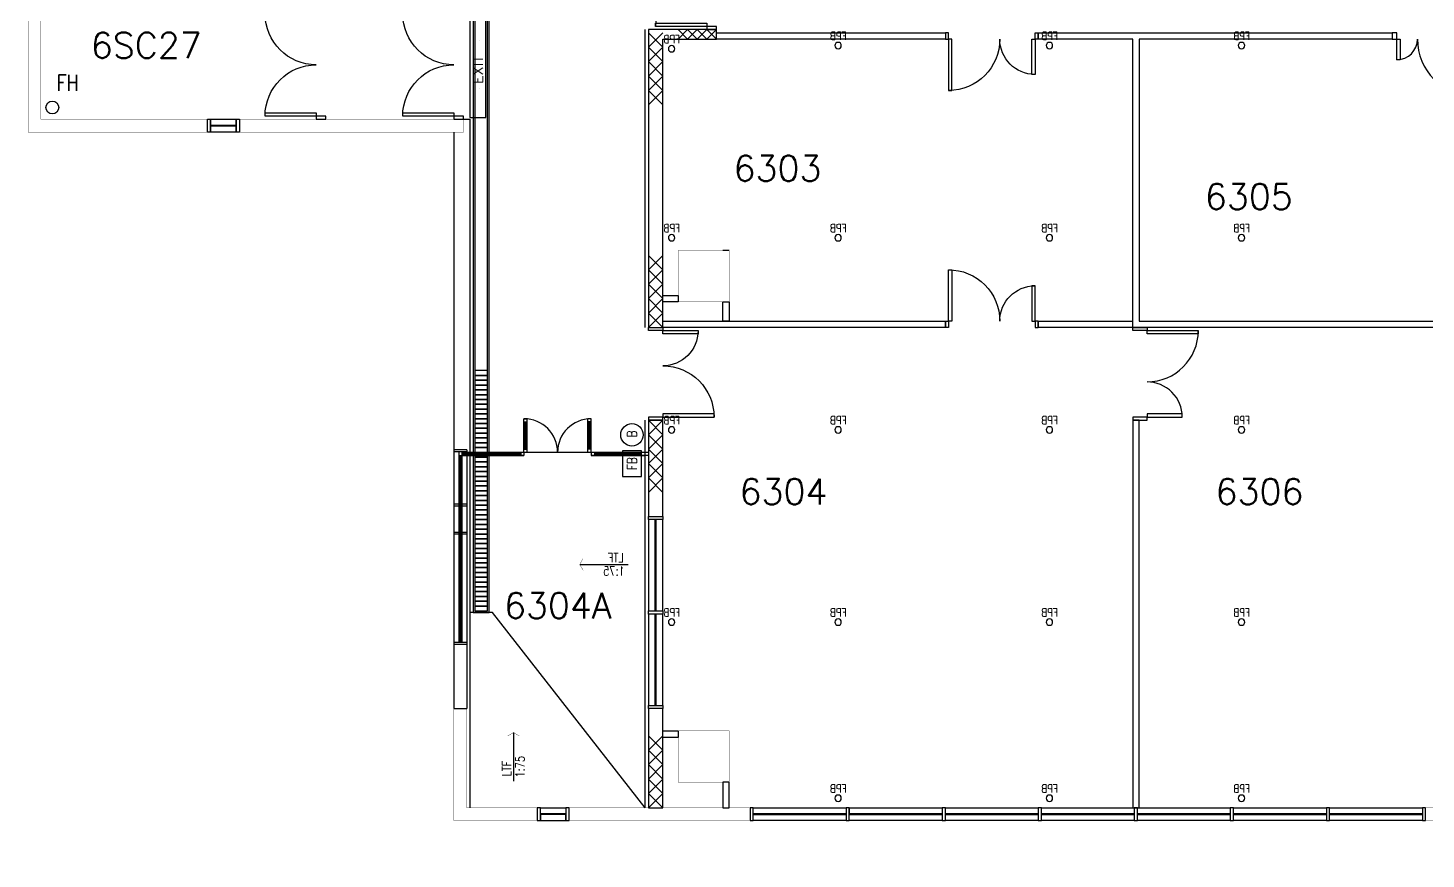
# Model space of a CAD drawing. Header units: millimetres. Extents: x -68474 to 336700, y -113450 to 53663.
# Drawn here: x 151448 to 173282, y -112599 to -99625 of the extents above; entities that cross this region are included whole.
import ezdxf

# ---------------------------------------------------------------- set-up
doc = ezdxf.new("R2010")
doc.units = ezdxf.units.MM
doc.header["$LTSCALE"] = 1000
doc.linetypes.add('s5147a$0$DOT', pattern=[0.25, 0, -0.25])
doc.linetypes.add('s5147a$0$HIDDEN', pattern=[0.375, 0.25, -0.125])
for name, color, linetype in [('s5147a$0$11', 7, 'Continuous'), ('s5147a$0$17', 12, 'Continuous'), ('s5147a$0$20', 7, 'Continuous'), ('s5147a$0$22', 7, 'Continuous'), ('s5147a$0$23', 7, 'Continuous'), ('s5147a$0$25', 7, 'Continuous'), ('s5147a$0$30', 7, 'Continuous'), ('s5147a$0$39', 7, 'Continuous'), ('s5147a$0$41', 7, 'Continuous'), ('s5147a$0$45', 7, 'Continuous'), ('s5147a$0$56', 7, 'Continuous'), ('s5147a$0$6', 7, 'Continuous'), ('s5147a$0$L1', 1, 'Continuous'), ('s5147a$0$L2', 2, 'Continuous'), ('s5147a$0$ROOM-NO', 4, 'Continuous')]:
    doc.layers.add(name, color=color, linetype=linetype)
doc.styles.add('s5147a$0$STANDARD', font='romans.shx', dxfattribs={"width": 0.75})

# ---------------------------------------------------------------- blocks, each defined once
blk = doc.blocks.new('s5147a$0$D1700B')
at = {"layer": 's5147a$0$30', "color": 4, "linetype": 'Continuous'}
for points in [[(0, 0), (0.05, 0), (0.05, 0.95), (0.1, 0.95), (0.1, 0.15), (0, 0.15), (0, 0)], [(1.7, 0), (1.65, 0), (1.65, 0.95), (1.6, 0.95), (1.6, 0.15), (1.7, 0.15), (1.7, 0)]]:
    blk.add_lwpolyline(points, dxfattribs=at)
for centre, start, end in [((0.05, 0.15), 0, 90), ((1.650003, 0.15), 90, 180)]:
    blk.add_arc(centre, 0.800001, start, end, dxfattribs=at)
blk = doc.blocks.new('s5147a$0$DM1450')
at = {"layer": 's5147a$0$30', "color": 4, "linetype": 'Continuous'}
for points in [[(0.05, 0.225), (0.05, 1.025), (0.1, 1.025), (0.1, 0.225)], [(1.4, 0.225), (1.4, 0.775), (1.35, 0.775), (1.35, 0.225)], [(0, 0), (0, 0.225), (0.05, 0.225), (0.05, 0)], [(1.45, 0), (1.45, 0.225), (1.4, 0.225), (1.4, 0)]]:
    blk.add_lwpolyline(points, close=True, dxfattribs=at)
for centre, radius, start, end in [((0.05, 0.225), 0.800001, 0, 90), ((1.400002, 0.225), 0.550001, 89.999997, 179.999997)]:
    blk.add_arc(centre, radius, start, end, dxfattribs=at)
blk = doc.blocks.new('s5147a$0$CHAT15')
at = {"layer": 's5147a$0$22', "color": 14, "linetype": 'Continuous'}
for points in [[(0, 0), (0.15, 0.15), (0.3, 0), (0.45, 0.15), (0.6, 0), (0.75, 0.15)], [(0, 0.15), (0.15, 0), (0.3, 0.15), (0.45, 0), (0.6, 0.15), (0.75, 0)]]:
    blk.add_lwpolyline(points, dxfattribs=at)
blk = doc.blocks.new('s5147a$0$LTF75')
at = {"layer": 's5147a$0$45', "color": 4, "linetype": 'Continuous'}
blk.add_line((0.7586, 0), (0, 0), dxfattribs=at)
at = {"layer": 's5147a$0$45', "color": 4, "linetype": 'Continuous', "const_width": 0.005}
blk.add_lwpolyline([(0.7059, 0.0912), (0.7586, 0), (0.7059, -0.0914)], dxfattribs=at)
at = {"layer": 's5147a$0$45', "color": 4, "linetype": 'Continuous', "style": 's5147a$0$STANDARD', "width": 0.800142}
for s, p in [('LTF', (0.0735, 0.036)), ('1:75', (0.0556, -0.1735))]:
    blk.add_text(s, height=0.1406, dxfattribs=at).set_placement(p)
blk = doc.blocks.new('s5147a$0$D1300')
at = {"layer": 's5147a$0$30', "color": 4, "linetype": 'Continuous'}
for points in [[(-0.15, 1.25), (-0.55, 1.25), (-0.55, 1.2), (-0.15, 1.2)], [(-0.15, 1.25), (0, 1.25), (0, 1.3), (-0.15, 1.3)], [(-0.15, 0.05), (-0.95, 0.05), (-0.95, 0.1), (-0.15, 0.1)], [(-0.15, 0), (0, 0), (0, 0.05), (-0.15, 0.05)]]:
    blk.add_lwpolyline(points, close=True, dxfattribs=at)
for centre, radius, start, end in [((-0.15, 1.250002), 0.400001, 180, 270), ((-0.15, 0.05), 0.800001, 90, 180)]:
    blk.add_arc(centre, radius, start, end, dxfattribs=at)
blk = doc.blocks.new('s5147a$0$H600')
at = {"layer": 's5147a$0$22', "color": 14, "linetype": 'Continuous'}
for points in [[(0, 0), (0.15, 0.15), (0.3, 0), (0.45, 0.15), (0.6, 0)], [(0, 0.15), (0.15, 0), (0.3, 0.15), (0.45, 0), (0.6, 0.15)]]:
    blk.add_lwpolyline(points, dxfattribs=at)
blk = doc.blocks.new('s5147a$0$LTF75U')
at = {"layer": 's5147a$0$45', "color": 4, "linetype": 'Continuous'}
blk.add_line((0, 0.7586), (0, 0), dxfattribs=at)
at = {"layer": 's5147a$0$45', "color": 4, "linetype": 'Continuous', "const_width": 0.005}
blk.add_lwpolyline([(-0.0912, 0.7059), (0, 0.7586), (0.0914, 0.7059)], dxfattribs=at)
at = {"layer": 's5147a$0$45', "color": 4, "linetype": 'Continuous', "style": 's5147a$0$STANDARD', "width": 0.800142}
for s, p in [('LTF', (-0.036, 0.0735)), ('1:75', (0.1735, 0.0556))]:
    blk.add_text(s, height=0.1406, rotation=90, dxfattribs=at).set_placement(p)
blk = doc.blocks.new('s5147a$0$FBB')
at = {"layer": 's5147a$0$56', "color": 1, "linetype": 'Continuous'}
blk.add_lwpolyline([(0, 0), (0.4, 0), (0.4, 0.3), (0, 0.3)], close=True, dxfattribs=at)
blk.add_circle((0.649901, 0.1497), 0.175, dxfattribs=at)
at = {"layer": 's5147a$0$56', "color": 1, "linetype": 'Continuous', "style": 's5147a$0$STANDARD', "width": 0.8}
for s, p in [('FB', (0.1007, 0.0747)), ('B', (0.6102, 0.0747))]:
    blk.add_text(s, height=0.15, dxfattribs=at).set_placement(p)
blk = doc.blocks.new('s5147a$0$FPB')
at = {"layer": 's5147a$0$45', "color": 15, "linetype": 'Continuous'}
blk.add_circle((0, 0), 0.05, dxfattribs=at)
at = {"layer": 's5147a$0$45', "color": 15, "linetype": 'Continuous', "style": 's5147a$0$STANDARD', "width": 0.8}
blk.add_text('FPB', height=0.125, dxfattribs=at).set_placement((-0.1323, 0.0875))
blk = doc.blocks.new('s5147a$0$EXIT')
at = {"layer": 's5147a$0$39', "color": 1, "linetype": 'Continuous'}
blk.add_lwpolyline([(-0.825, -0.25), (0.825, -0.25), (0.825, 0), (-0.825, 0)], close=True, dxfattribs=at)
at = {"layer": 's5147a$0$39', "color": 1, "linetype": 's5147a$0$DOT'}
for centre in [(-0.375001, -0.125), (0.375001, -0.125)]:
    blk.add_circle(centre, 0.025, dxfattribs=at)
at = {"layer": 's5147a$0$39', "color": 1, "linetype": 'Continuous', "style": 's5147a$0$STANDARD', "width": 1.1}
blk.add_text('EXIT', height=0.15, dxfattribs=at).set_placement((-0.3001, -0.2))
blk = doc.blocks.new('s5147a$0$D37')
at = {"layer": 's5147a$0$41', "color": 14, "linetype": 'Continuous'}
for points in [[(0.073, 0.1), (0.123, 0.1), (0.123, 0.98), (0.073, 0.98)], [(1.273, 0.1), (1.223, 0.1), (1.223, 0.42), (1.273, 0.42)], [(0, 0), (0.073, 0), (0.073, 0.1), (0, 0.1)], [(1.273, 0), (1.346, 0), (1.346, 0.1), (1.273, 0.1)]]:
    blk.add_lwpolyline(points, close=True, dxfattribs=at)
for centre, radius, start, end in [((0.073, 0.1), 0.880001, 0, 90), ((1.273002, 0.1), 0.320001, 90, 180)]:
    blk.add_arc(centre, radius, start, end, dxfattribs=at)

msp = doc.modelspace()

# ---------------------------------------------------------------- linework, layer by layer
at = {"color": 4}
for p, q in [((165825, -99700), (165775, -99700)), ((167175, -99700), (167225, -99700)), ((165875, -99800), (165825, -99800)), ((167125, -99800), (167175, -99800)), ((165825, -104300), (165775, -104300)), ((165875, -104200), (165825, -104200)), ((167125, -104200), (167175, -104200)), ((167175, -104300), (167225, -104300))]:
    msp.add_line(p, q, dxfattribs=at)
for p, q in [((158300.1, -106213.2), (158100.1, -106213.2)), ((158300.1, -106243.2), (158100.1, -106243.2)), ((158175.1, -106300), (158225.1, -106300)), ((158300.1, -106213.2), (158300.1, -106243.2)), ((158175.1, -107000), (158225.1, -107000)), ((158175.1, -107020), (158225.1, -107020)), ((158175.1, -107750), (158225.1, -107750)), ((158175.1, -107770), (158225.1, -107770)), ((158175.1, -108500), (158225.1, -108500)), ((158175.1, -108520), (158225.1, -108520)), ((158300.1, -109221), (158100.1, -109221)), ((158300.1, -109251), (158100.1, -109251)), ((158300.1, -109221), (158300.1, -109251))]:
    msp.add_line(p, q)
for p in [(158200.1, -107000), (158200.1, -107750), (158200.1, -108500)]:
    msp.add_point(p)
at = {"layer": 's5147a$0$11', "color": 14, "linetype": 'Continuous', "const_width": 5}
msp.add_lwpolyline([(151450, -96650), (151450, -101250), (154250, -101250), (154250, -101050), (151650, -101050), (151650, -96650), (151450, -96650)], dxfattribs=at)
msp.add_lwpolyline([(154750, -101250), (158250, -101250), (158250, -101050), (154750, -101050)], close=True, dxfattribs=at)
at = {"layer": 's5147a$0$17', "color": 14, "linetype": 'Continuous'}
for p, q in [((167225, -99800), (167225, -99700)), ((167225, -99700), (172754, -99700)), ((172754, -99700), (172754, -99800)), ((168700, -99800), (167225, -99800)), ((168700, -104200), (168700, -99800)), ((172754, -99800), (168800, -99800)), ((168800, -99800), (168800, -104200)), ((161362, -102800), (161362, -102700)), ((162400, -103100), (162300, -103100)), ((161362, -104200), (165775, -104200)), ((165775, -104300), (161362, -104300)), ((167225, -104200), (168700, -104200)), ((168700, -104300), (167225, -104300)), ((168700, -104300), (168700, -104200)), ((176300, -104300), (168700, -104300)), ((168800, -104200), (176200, -104200))]:
    msp.add_line(p, q, dxfattribs=at)
at = {"layer": 's5147a$0$17'}
for p, q in [((165775, -104200), (165775, -104300)), ((167225, -104200), (167225, -104300))]:
    msp.add_line(p, q, dxfattribs=at)
at = {"layer": 's5147a$0$17', "color": 14, "linetype": 'Continuous'}
for points in [[(162200, -99700), (165775, -99700), (165775, -99800), (162200, -99800)], [(161362, -103800), (161600, -103800), (161600, -103900), (161362, -103900)], [(162300, -104200), (162300, -103900), (162400, -103900), (162400, -104200)], [(168700, -111800), (168800, -111800), (168800, -105750), (168700, -105750)], [(161362, -110600), (161600, -110600), (161600, -110700), (161362, -110700)], [(162400, -111400), (162300, -111400), (162300, -111800), (162400, -111800)]]:
    msp.add_lwpolyline(points, close=True, dxfattribs=at)
at = {"layer": 's5147a$0$20', "color": 3, "linetype": 'Continuous'}
msp.add_line((158100.2, -110250), (158300.2, -110250), dxfattribs=at)
at = {"layer": 's5147a$0$20', "color": 14, "linetype": 'Continuous'}
msp.add_lwpolyline([(161137, -104300), (161362, -104300), (161362, -99800), (162200, -99800), (162200, -99650), (161362, -99650), (161137, -99650)], close=True, dxfattribs=at)
for points in [[(161362, -107250), (161362, -105750), (161137, -105750), (161137, -107250), (161362, -107250)], [(161137, -111800), (161362, -111800), (161362, -110250)], [(161362, -110250), (161137, -110250), (161137, -111800)]]:
    msp.add_lwpolyline(points, dxfattribs=at)
at = {"layer": 's5147a$0$20', "color": 3, "linetype": 'Continuous', "const_width": 5}
for points in [[(159400, -111800), (159400, -112000), (158100, -112000), (158100, -110250), (158300, -110250), (158300, -111800)], [(159900, -112000), (162725.1, -112000), (162725.1, -111800), (159900, -111800)]]:
    msp.add_lwpolyline(points, close=True, dxfattribs=at)
msp.add_lwpolyline([(176525, -112596.6), (176525, -112000), (178025.1, -112000), (178025.1, -111800), (173275.1, -111800), (173275, -112000), (175567.2, -112000)], dxfattribs=at)
at = {"layer": 's5147a$0$23', "color": 2, "linetype": 'Continuous'}
for p, q in [((158100, -101250), (158100, -110250)), ((158100.1, -104746.7), (158100.2, -110250)), ((158175.1, -106250), (158175.2, -109221)), ((158225.1, -106250), (158225.2, -109221)), ((158300.1, -106300), (158300.2, -110250))]:
    msp.add_line(p, q, dxfattribs=at)
at = {"layer": 's5147a$0$23', "color": 10, "linetype": 'Continuous'}
for points in [[(154250, -101050), (154300, -101050), (154300, -101250), (154250, -101250)], [(154300, -101050), (154700, -101050), (154700, -101145), (154300, -101145)], [(154700, -101050), (154750, -101050), (154750, -101250), (154700, -101250)], [(154300, -101155), (154700, -101155), (154700, -101250), (154300, -101250)], [(161362, -107300), (161137, -107300), (161137, -107250), (161362, -107250)], [(161243.8, -107300), (161137, -107300), (161137, -108725), (161243.8, -108725)], [(161362, -107300), (161255.1, -107300), (161255.1, -108725), (161362, -108725)], [(161362, -108775), (161137, -108775), (161137, -108725), (161362, -108725)], [(161243.8, -108775), (161137, -108775), (161137, -110200), (161243.8, -110200)], [(161362, -108775), (161255.1, -108775), (161255.1, -110200), (161362, -110200)], [(161362, -110250), (161137, -110250), (161137, -110200), (161362, -110200)], [(159450.5, -111800), (159400, -111800), (159400, -112000), (159450.5, -112000)], [(159450.5, -111800), (159850, -111800), (159850, -111895), (159450.5, -111895)], [(159450.5, -112000), (159850, -112000), (159850, -111905), (159450.5, -111905)], [(159900, -111800), (159850, -111800), (159850, -112000), (159900, -112000)], [(162725.1, -112000), (162775, -112000), (162775, -111800), (162725.1, -111800)], [(162775, -111800), (164225, -111800), (164225, -111895), (162775, -111895)], [(162775, -111905), (164225, -111905), (164225, -112000), (162775, -112000)], [(164225, -112000), (164275, -112000), (164275, -111800), (164225, -111800)], [(164275, -111905), (165724.9, -111905), (165724.9, -112000), (164275, -112000)], [(164275.1, -111800), (165725, -111800), (165725, -111895), (164275.1, -111895)], [(165725, -112000), (165775, -112000), (165775, -111800), (165725, -111800)], [(165775, -111800), (167225, -111800), (167225, -111895), (165775, -111895)], [(165775, -111905), (167224.9, -111905), (167224.9, -112000), (165775, -112000)], [(167224.9, -112000), (167275, -112000), (167275, -111800), (167224.9, -111800)], [(167275, -111800), (168724.9, -111800), (168724.9, -111895), (167275, -111895)], [(167275, -111905), (168724.9, -111905), (168724.9, -112000), (167275, -112000)], [(168724.9, -112000), (168775, -112000), (168775, -111800), (168724.9, -111800)], [(168775, -111905), (170224.9, -111905), (170224.9, -112000), (168775, -112000)], [(168775.1, -111800), (170225, -111800), (170225, -111895), (168775.1, -111895)], [(170224.9, -112000), (170275, -112000), (170275, -111800), (170224.9, -111800)], [(170275, -111800), (171724.9, -111800), (171724.9, -111895), (170275, -111895)], [(170275, -111905), (171724.9, -111905), (171724.9, -112000), (170275, -112000)], [(171724.9, -112000), (171775, -112000), (171775, -111800), (171724.9, -111800)], [(171775, -111800), (173225, -111800), (173225, -111895), (171775, -111895)], [(171775, -111905), (173225, -111905), (173225, -112000), (171775, -112000)], [(173225, -112000), (173275, -112000), (173275, -111800), (173225, -111800)]]:
    msp.add_lwpolyline(points, close=True, dxfattribs=at)
at = {"layer": 's5147a$0$23', "color": 2, "linetype": 'Continuous'}
for points in [[(158250, -101050), (158350, -101050), (158350.1, -106250)], [(158350.1, -106300), (158350.2, -111800)]]:
    msp.add_lwpolyline(points, dxfattribs=at)
at = {"layer": 's5147a$0$25', "color": 4, "linetype": 'Continuous'}
for p, q in [((161087, -104300), (161087, -99650)), ((161087, -111800), (161087, -105750))]:
    msp.add_line(p, q, dxfattribs=at)
at = {"layer": 's5147a$0$30', "color": 4, "linetype": 'Continuous'}
for p, q in [((165775, -99700), (165775, -99800)), ((165825, -99800), (165825, -99700)), ((167175, -99800), (167175, -99700)), ((167225, -99700), (167225, -99800)), ((165775, -99800), (165825, -99800)), ((165825, -99800), (165825, -100600)), ((165875, -100600), (165875, -99800)), ((167125, -100350), (167125, -99800)), ((167225, -99800), (167175, -99800)), ((167175, -99800), (167175, -100350)), ((167175, -100350), (167125, -100350)), ((165825, -100600), (165875, -100600)), ((165825, -104200), (165825, -103400)), ((165825, -103400), (165875, -103400)), ((165875, -103400), (165875, -104200)), ((167175, -103650), (167125, -103650)), ((167125, -103650), (167125, -104200)), ((167175, -104200), (167175, -103650)), ((165775, -104300), (165775, -104200)), ((165775, -104200), (165825, -104200)), ((165825, -104200), (165825, -104300)), ((167225, -104200), (167175, -104200)), ((167175, -104200), (167175, -104300)), ((167225, -104300), (167225, -104200))]:
    msp.add_line(p, q, dxfattribs=at)
at = {"layer": 's5147a$0$30', "color": 4, "linetype": 'Continuous', "extrusion": (0, 0, -1)}
for centre, major_axis, start_param, end_param in [((165825, -99800), (-565.7, 565.7), 2.3561945, 3.9269908), ((167175, -99800), (-388.9, 388.9), 3.9269908, 5.4977871), ((165825, -104200), (565.7, 565.7), -0.7853982, 0.7853982), ((167175, -104200), (388.9, 388.9), 3.9269909, 5.4977872)]:
    msp.add_ellipse(centre, major_axis=major_axis, ratio=1, start_param=start_param, end_param=end_param, dxfattribs=at)
at = {"layer": 's5147a$0$45', "color": 14, "linetype": 'Continuous'}
for points in [[(158400.8, -108749.8), (158650.4, -108749.8), (158650.8, -51312), (158400.8, -51312)], [(158425.8, -108724.8), (158625.4, -108724.8), (158625.8, -51337), (158425.8, -51337)], [(158425.6, -105050), (158625.6, -105050), (158625.6, -104975), (158425.6, -104975)], [(158425.6, -105125), (158625.6, -105125), (158625.6, -105050), (158425.6, -105050)], [(158425.6, -105200), (158625.6, -105200), (158625.6, -105125), (158425.6, -105125)], [(158425.6, -105275), (158625.6, -105275), (158625.6, -105200), (158425.6, -105200)], [(158425.6, -105350), (158625.6, -105350), (158625.6, -105275), (158425.6, -105275)], [(158425.6, -105425), (158625.6, -105425), (158625.6, -105350), (158425.6, -105350)], [(158425.6, -105500), (158625.6, -105500), (158625.6, -105425), (158425.6, -105425)], [(158425.6, -105575), (158625.6, -105575), (158625.6, -105500), (158425.6, -105500)], [(158425.6, -105650), (158625.6, -105650), (158625.6, -105575), (158425.6, -105575)], [(158425.6, -105725), (158625.6, -105725), (158625.6, -105650), (158425.6, -105650)], [(158425.6, -105800), (158625.6, -105800), (158625.6, -105725), (158425.6, -105725)], [(158425.6, -105875), (158625.6, -105875), (158625.6, -105800), (158425.6, -105800)], [(158425.6, -105950), (158625.6, -105950), (158625.6, -105875), (158425.6, -105875)], [(158425.6, -106025), (158625.6, -106025), (158625.6, -105950), (158425.6, -105950)], [(158425.6, -106100), (158625.6, -106100), (158625.6, -106025), (158425.6, -106025)], [(158425.6, -106175), (158625.6, -106175), (158625.6, -106100), (158425.6, -106100)], [(158425.6, -106250), (158625.6, -106250), (158625.6, -106175), (158425.6, -106175)], [(158425.6, -106325), (158625.6, -106325), (158625.6, -106250), (158425.6, -106250)], [(158425.6, -106400), (158625.6, -106400), (158625.6, -106325), (158425.6, -106325)], [(158425.6, -106475), (158625.6, -106475), (158625.6, -106400), (158425.6, -106400)], [(158425.6, -106550), (158625.6, -106550), (158625.6, -106475), (158425.6, -106475)], [(158425.6, -106625), (158625.6, -106625), (158625.6, -106550), (158425.6, -106550)], [(158425.6, -106700), (158625.6, -106700), (158625.6, -106625), (158425.6, -106625)], [(158425.6, -106775), (158625.6, -106775), (158625.6, -106700), (158425.6, -106700)], [(158425.6, -106850), (158625.6, -106850), (158625.6, -106775), (158425.6, -106775)], [(158425.6, -106925), (158625.6, -106925), (158625.6, -106850), (158425.6, -106850)], [(158425.6, -107000), (158625.6, -107000), (158625.6, -106925), (158425.6, -106925)], [(158425.6, -107075), (158625.6, -107075), (158625.6, -107000), (158425.6, -107000)], [(158425.6, -107150), (158625.6, -107150), (158625.6, -107075), (158425.6, -107075)], [(158425.6, -107225), (158625.6, -107225), (158625.6, -107150), (158425.6, -107150)], [(158425.6, -107300), (158625.6, -107300), (158625.6, -107225), (158425.6, -107225)], [(158425.6, -107375), (158625.6, -107375), (158625.6, -107300), (158425.6, -107300)], [(158425.6, -107450), (158625.6, -107450), (158625.6, -107375), (158425.6, -107375)], [(158425.6, -107525), (158625.6, -107525), (158625.6, -107450), (158425.6, -107450)], [(158425.6, -107600), (158625.6, -107600), (158625.6, -107525), (158425.6, -107525)], [(158425.6, -107675), (158625.6, -107675), (158625.6, -107600), (158425.6, -107600)], [(158425.6, -107750), (158625.6, -107750), (158625.6, -107675), (158425.6, -107675)], [(158425.6, -107825), (158625.6, -107825), (158625.6, -107750), (158425.6, -107750)], [(158425.6, -107900), (158625.6, -107900), (158625.6, -107825), (158425.6, -107825)], [(158425.6, -107975), (158625.6, -107975), (158625.6, -107900), (158425.6, -107900)], [(158425.6, -108050), (158625.6, -108050), (158625.6, -107975), (158425.6, -107975)], [(158425.6, -108125), (158625.6, -108125), (158625.6, -108050), (158425.6, -108050)], [(158425.6, -108200), (158625.6, -108200), (158625.6, -108125), (158425.6, -108125)], [(158425.6, -108275), (158625.6, -108275), (158625.6, -108200), (158425.6, -108200)], [(158425.6, -108350), (158625.6, -108350), (158625.6, -108275), (158425.6, -108275)], [(158425.6, -108425), (158625.6, -108425), (158625.6, -108350), (158425.6, -108350)], [(158425.6, -108500), (158625.6, -108500), (158625.6, -108425), (158425.6, -108425)], [(158425.6, -108575), (158625.6, -108575), (158625.6, -108500), (158425.6, -108500)], [(158425.6, -108650), (158625.6, -108650), (158625.6, -108575), (158425.6, -108575)], [(158425.6, -108725), (158625.6, -108725), (158625.6, -108650), (158425.6, -108650)]]:
    msp.add_lwpolyline(points, close=True, dxfattribs=at)
at = {"layer": 's5147a$0$45', "color": 4, "linetype": 'Continuous'}
msp.add_lwpolyline([(161087, -111800), (158700.4, -108749.8), (158350.8, -108749.8)], dxfattribs=at)
at = {"layer": 's5147a$0$56', "color": 1, "linetype": 'Continuous'}
msp.add_circle((151827.3, -100866.5), 100, dxfattribs=at)
at = {"layer": 's5147a$0$6', "color": 3, "linetype": 'Continuous', "const_width": 5}
for points in [[(161600, -103900), (162400, -103900), (162400, -103100), (161600, -103100)], [(161600, -111400), (162400, -111400), (162400, -110600), (161600, -110600)]]:
    msp.add_lwpolyline(points, close=True, dxfattribs=at)
at = {"layer": 's5147a$0$L1'}
for p, q in [((159213.5, -106200), (159213.5, -105775)), ((159223.5, -106200), (159223.5, -105775)), ((160213.5, -106200), (160213.5, -105775)), ((160223.5, -106200), (160223.5, -105775)), ((158195.1, -106300), (158195.1, -109221)), ((158205.1, -106300), (158205.1, -109221)), ((159143.5, -106270), (158225.1, -106270)), ((159143.5, -106280), (158225.1, -106280)), ((160293.5, -106270), (161037, -106270)), ((160293.5, -106280), (161037, -106280))]:
    msp.add_line(p, q, dxfattribs=at)
at = {"layer": 's5147a$0$L1', "linetype": 's5147a$0$HIDDEN'}
for p, q in [((158300.1, -107060), (158100.1, -107060)), ((158300.2, -107060), (158100.1, -107060)), ((158300.1, -107090), (158100.1, -107090)), ((158175.1, -107090), (158175.1, -107500)), ((158225.1, -107090), (158225.1, -107500)), ((158300.1, -107500), (158100.1, -107500)), ((158300.1, -107530), (158100.1, -107530)), ((158300.2, -107530), (158100.1, -107530))]:
    msp.add_line(p, q, dxfattribs=at)
at = {"layer": 's5147a$0$L2', "color": 7}
for p, q in [((159193.5, -105725), (159243.5, -105725)), ((159193.5, -106250), (159193.5, -105725)), ((159193.5, -105775), (159243.5, -105775)), ((159243.5, -106250), (159243.5, -105725)), ((160243.5, -105725), (160193.5, -105725)), ((160193.5, -106250), (160193.5, -105725)), ((160243.5, -105775), (160193.5, -105775)), ((160243.5, -106250), (160243.5, -105725)), ((161137, -106250), (158225.1, -106250)), ((159193.5, -106300), (158225.1, -106300)), ((158225.1, -106300), (159193.5, -106300)), ((159143.5, -106250), (159143.5, -106300)), ((159193.5, -106200), (159243.5, -106200)), ((159193.5, -106250), (159193.5, -106300)), ((160243.5, -106200), (160193.5, -106200)), ((160243.5, -106250), (160243.5, -106300)), ((161137, -106300), (160243.5, -106300)), ((160243.5, -106300), (161087, -106300)), ((160293.5, -106250), (160293.5, -106300))]:
    msp.add_line(p, q, dxfattribs=at)
for centre, start, end in [((159193.5, -106250), 0, 90), ((160243.5, -106250), 90, 180)]:
    msp.add_arc(centre, 525, start, end, dxfattribs=at)

# ---------------------------------------------------------------- block references
at = {"zscale": 1000}
for name, p, xscale, yscale, rotation in [('s5147a$0$EXIT', (158350, -100200), 999.9979999999999, 999.9979999999999, 90), ('s5147a$0$CHAT15', (161137, -99700), 1499.997, 1499.997, 270), ('s5147a$0$FPB', (161499.5, -99950), 999.9979999999999, -999.9979999999999, 180), ('s5147a$0$H600', (162200, -99650), 999.9979999999999, 999.9979999999999, 180), ('s5147a$0$FPB', (164100, -99900), 999.9979999999999, -999.9979999999999, 180), ('s5147a$0$FPB', (167400, -99900), 999.9979999999999, -999.9979999999999, 180), ('s5147a$0$FPB', (170400, -99900), 999.9979999999999, -999.9979999999999, 180), ('s5147a$0$FPB', (161499.5, -102900), 999.9979999999999, -999.9979999999999, 180), ('s5147a$0$FPB', (164100, -102900), 999.9979999999999, -999.9979999999999, 180), ('s5147a$0$FPB', (167400, -102900), 999.9979999999999, -999.9979999999999, 180), ('s5147a$0$FPB', (170400, -102900), 999.9979999999999, -999.9979999999999, 180), ('s5147a$0$CHAT15', (161362, -104300), 1499.997, 1499.997, 90), ('s5147a$0$FBB', (161030, -106626.7), 999.9979999999999, 999.9979999999999, 90), ('s5147a$0$CHAT15', (161362, -106875), 1499.997, 1499.997, 90), ('s5147a$0$FPB', (161499.5, -105900), 999.9979999999999, -999.9979999999999, 180), ('s5147a$0$FPB', (164100, -105900), 999.9979999999999, -999.9979999999999, 180), ('s5147a$0$FPB', (167400, -105900), 999.9979999999999, -999.9979999999999, 180), ('s5147a$0$FPB', (170400, -105900), 999.9979999999999, -999.9979999999999, 180), ('s5147a$0$LTF75', (160823.3, -107998.9), 999.9979999999999, -999.9979999999999, 180), ('s5147a$0$FPB', (161499.5, -108900), 999.9979999999999, -999.9979999999999, 180), ('s5147a$0$FPB', (164100, -108900), 999.9979999999999, -999.9979999999999, 180), ('s5147a$0$FPB', (167400, -108900), 999.9979999999999, -999.9979999999999, 180), ('s5147a$0$FPB', (170400, -108900), 999.9979999999999, -999.9979999999999, 180), ('s5147a$0$CHAT15', (161362, -111800), 1499.997, 1499.997, 90), ('s5147a$0$FPB', (164100, -111650), 999.9979999999999, -999.9979999999999, 180), ('s5147a$0$FPB', (167400, -111650), 999.9979999999999, -999.9979999999999, 180), ('s5147a$0$FPB', (170400, -111650), 999.9979999999999, -999.9979999999999, 180)]:
    msp.add_blockref(name, p, dxfattribs=dict(at, xscale=xscale, yscale=yscale, rotation=rotation))
at = {"xscale": 999.9979999999999, "yscale": 999.9979999999999, "zscale": 1000}
msp.add_blockref('s5147a$0$LTF75U', (159030, -111384.1), dxfattribs=at)
at = {"layer": 's5147a$0$30', "color": 7, "linetype": 'Continuous', "xscale": 999.9979999999999, "yscale": 999.9979999999999, "zscale": 1000}
msp.add_blockref('s5147a$0$D1300', (162200, -99650), dxfattribs=at)
at = {"layer": 's5147a$0$30', "color": 7, "linetype": 'Continuous', "xscale": 999.9979999999999, "zscale": 1000}
for name, p, yscale, rotation in [('s5147a$0$D1700B', (156100, -99350), -999.9979999999999, 270), ('s5147a$0$D1700B', (158250, -99350), -999.9979999999999, 270), ('s5147a$0$D37', (174100, -99700), 999.9979999999999, 180), ('s5147a$0$DM1450', (161137, -105750), -999.9979999999999, 90), ('s5147a$0$DM1450', (168700, -104300), 999.9979999999999, 270)]:
    msp.add_blockref(name, p, dxfattribs=dict(at, yscale=yscale, rotation=rotation))

# ---------------------------------------------------------------- texts
at = {"layer": 's5147a$0$56', "color": 1, "linetype": 'Continuous', "style": 's5147a$0$STANDARD', "width": 0.8}
msp.add_text('FH', height=250, dxfattribs=at).set_placement((151897.1, -100607.2))
at = {"layer": 's5147a$0$ROOM-NO', "style": 's5147a$0$STANDARD'}
for s, p in [('6SC27', (152429.3, -100095.8)), ('6303', (162467.2, -102016.5)), ('6305', (169828, -102456.8)), ('6304', (162560.6, -107061.8)), ('6306', (169994.9, -107061.8)), ('6304A', (158882.6, -108841.8))]:
    msp.add_text(s, height=400, dxfattribs=at).set_placement(p)

doc.saveas('drawing.dxf')
